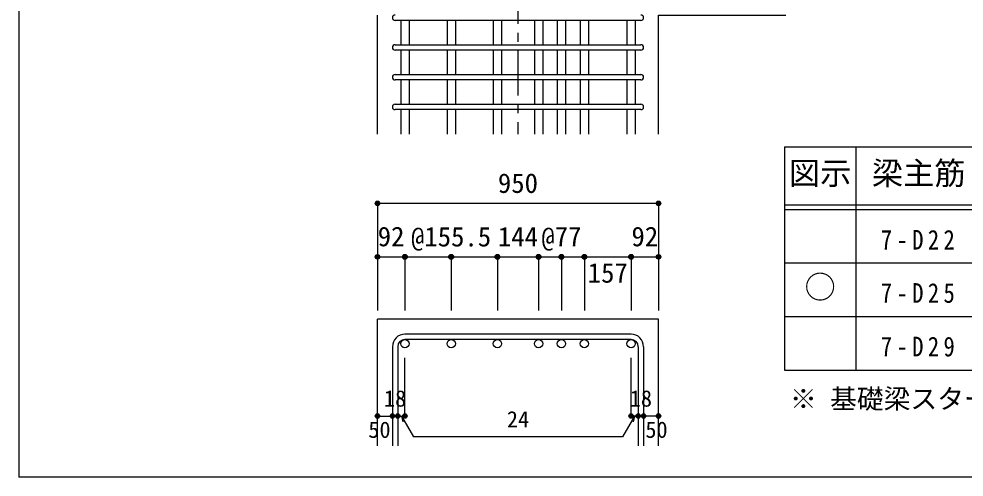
# Model space of a CAD drawing. Units: millimetres at full size, sheet at 1:30; details may follow other scales. Extents: x -5973 to 5954, y -4195 to 4201.
# Drawn here: x -5973 to -2797, y -4195 to -2655 of the extents above; entities that cross this region are included whole.
import ezdxf
from ezdxf.enums import TextEntityAlignment as Align

# ---------------------------------------------------------------- set-up
doc = ezdxf.new("R2010")
doc.units = ezdxf.units.MM
doc.header["$LTSCALE"] = 30
doc.header["$PDMODE"] = 32
doc.header["$PDSIZE"] = 15
doc.linetypes.add('CHAIN1', pattern=[8, 5, -1, 1, -1])
for name, color, linetype in [('0-1_躯体線', 2, 'Continuous'), ('0-5_基礎梁筋', 7, 'Continuous'), ('0-6_スタラップ筋', 7, 'Continuous'), ('0-D_寸法', 4, 'Continuous'), ('6-7_文字', 7, 'Continuous'), ('6-E_枠', 7, 'Continuous'), ('F-0_枠', 6, 'Continuous')]:
    doc.layers.add(name, color=color, linetype=linetype)
doc.styles.add('ＭＳ ゴシック', font='')
doc.styles.get('ＭＳ ゴシック').set_extended_font_data('MS Gothic')

msp = doc.modelspace()

# ---------------------------------------------------------------- linework, layer by layer
at = {"layer": '0-1_躯体線'}
for p, q in [((-4767.8, -3042.16), (-4767.8, -2642.16)), ((-4767.8, -4089.89), (-4767.8, -3664.89)), ((-3823.8, -3664.89), (-4767.8, -3664.89)), ((-3823.8, -4089.89), (-3823.8, -3664.89))]:
    msp.add_line(p, q, dxfattribs=at)
msp.add_lwpolyline([(-3823.8, -3042.16), (-3823.8, -2642.16), (-3395.8, -2642.16)], dxfattribs=at)
at = {"layer": '0-5_基礎梁筋'}
for p, q in [((-4689.8, -2660.16), (-4689.8, -2742.16)), ((-4661.8, -2660.16), (-4661.8, -2742.16)), ((-4534.3, -2660.16), (-4534.3, -2742.16)), ((-4506.3, -2660.16), (-4506.3, -2742.16)), ((-4378.8, -2660.16), (-4378.8, -2742.16)), ((-4350.8, -2660.16), (-4350.8, -2742.16)), ((-4240.8, -2660.16), (-4240.8, -2742.16)), ((-4212.8, -2660.16), (-4212.8, -2742.16)), ((-4163.8, -2660.16), (-4163.8, -2742.16)), ((-4135.8, -2660.16), (-4135.8, -2742.16)), ((-4086.8, -2660.16), (-4086.8, -2742.16)), ((-4058.8, -2660.16), (-4058.8, -2742.16)), ((-3929.8, -2660.16), (-3929.8, -2742.16)), ((-3901.8, -2660.16), (-3901.8, -2742.16)), ((-4689.8, -2760.16), (-4689.8, -2842.16)), ((-4661.8, -2760.16), (-4661.8, -2842.16)), ((-4534.3, -2760.16), (-4534.3, -2842.16)), ((-4506.3, -2760.16), (-4506.3, -2842.16)), ((-4378.8, -2760.16), (-4378.8, -2842.16)), ((-4350.8, -2760.16), (-4350.8, -2842.16)), ((-4240.8, -2760.16), (-4240.8, -2842.16)), ((-4212.8, -2760.16), (-4212.8, -2842.16)), ((-4163.8, -2760.16), (-4163.8, -2842.16)), ((-4135.8, -2760.16), (-4135.8, -2842.16)), ((-4086.8, -2760.16), (-4086.8, -2842.16)), ((-4058.8, -2760.16), (-4058.8, -2842.16)), ((-3929.8, -2760.16), (-3929.8, -2842.16)), ((-3901.8, -2760.16), (-3901.8, -2842.16)), ((-4689.8, -2860.16), (-4689.8, -2942.16)), ((-4661.8, -2860.16), (-4661.8, -2942.16)), ((-4534.3, -2860.16), (-4534.3, -2942.16)), ((-4506.3, -2860.16), (-4506.3, -2942.16)), ((-4378.8, -2860.16), (-4378.8, -2942.16)), ((-4350.8, -2860.16), (-4350.8, -2942.16)), ((-4240.8, -2860.16), (-4240.8, -2942.16)), ((-4212.8, -2860.16), (-4212.8, -2942.16)), ((-4163.8, -2860.16), (-4163.8, -2942.16)), ((-4135.8, -2860.16), (-4135.8, -2942.16)), ((-4086.8, -2860.16), (-4086.8, -2942.16)), ((-4058.8, -2860.16), (-4058.8, -2942.16)), ((-3929.8, -2860.16), (-3929.8, -2942.16)), ((-3901.8, -2860.16), (-3901.8, -2942.16)), ((-4689.8, -2960.16), (-4689.8, -3042.16)), ((-4661.8, -2960.16), (-4661.8, -3042.16)), ((-4534.3, -2960.16), (-4534.3, -3042.16)), ((-4506.3, -2960.16), (-4506.3, -3042.16)), ((-4378.8, -2960.16), (-4378.8, -3042.16)), ((-4350.8, -2960.16), (-4350.8, -3042.16)), ((-4240.8, -2960.16), (-4240.8, -3042.16)), ((-4212.8, -2960.16), (-4212.8, -3042.16)), ((-4163.8, -2960.16), (-4163.8, -3042.16)), ((-4135.8, -2960.16), (-4135.8, -3042.16)), ((-4086.8, -2960.16), (-4086.8, -3042.16)), ((-4058.8, -2960.16), (-4058.8, -3042.16)), ((-3929.8, -2960.16), (-3929.8, -3042.16)), ((-3901.8, -2960.16), (-3901.8, -3042.16))]:
    msp.add_line(p, q, dxfattribs=at)
at = {"layer": '0-5_基礎梁筋', "color": 3}
for centre in [(-4675.8, -3746.89), (-4520.3, -3746.89), (-4364.8, -3746.89), (-4226.8, -3746.89), (-4149.8, -3746.89), (-4072.8, -3746.89), (-3915.8, -3746.89)]:
    msp.add_circle(centre, 14, dxfattribs=at)
at = {"layer": '0-6_スタラップ筋'}
for p, q in [((-3882.8, -2660.16), (-4708.8, -2660.16)), ((-4708.8, -2742.16), (-3882.8, -2742.16)), ((-3882.8, -2760.16), (-4708.8, -2760.16)), ((-4708.8, -2842.16), (-3882.8, -2842.16)), ((-3882.8, -2860.16), (-4708.8, -2860.16)), ((-4708.8, -2942.16), (-3882.8, -2942.16)), ((-3882.8, -2960.16), (-4708.8, -2960.16)), ((-3915.8, -3714.89), (-4675.8, -3714.89)), ((-3915.8, -3732.89), (-4675.8, -3732.89)), ((-4717.8, -3756.89), (-4717.8, -4089.89)), ((-4699.8, -3756.89), (-4699.8, -4089.89)), ((-3891.8, -3756.89), (-3891.8, -4089.89)), ((-3873.8, -3756.89), (-3873.8, -4089.89))]:
    msp.add_line(p, q, dxfattribs=at)
for centre, radius, start, end in [((-4708.8, -2651.16), 9, 90, 270), ((-3882.8, -2651.16), 9, 270, 90), ((-4708.8, -2751.16), 9, 90, 270), ((-3882.8, -2751.16), 9, 270, 90), ((-4708.8, -2851.16), 9, 90, 270), ((-3882.8, -2851.16), 9, 270, 90), ((-4708.8, -2951.16), 9, 90, 270), ((-3882.8, -2951.16), 9, 270, 90), ((-4675.8, -3756.89), 42, 90, 180), ((-3915.8, -3756.89), 42, 0, 90), ((-4675.8, -3756.89), 24, 90, 180), ((-3915.8, -3756.89), 24, 0, 90)]:
    msp.add_arc(centre, radius, start, end, dxfattribs=at)
at = {"layer": '0-D_寸法', "linetype": 'CHAIN1'}
msp.add_line((-4295.8, -842.16), (-4295.8, -3042.16), dxfattribs=at)
at = {"layer": '0-D_寸法'}
for p, q in [((-4767.8, -3274.89), (-4767.8, -3454.89)), ((-4767.8, -3274.89), (-3823.8, -3274.89)), ((-3823.8, -3274.89), (-3823.8, -3454.89)), ((-4767.8, -3454.89), (-4767.8, -3634.89)), ((-4767.8, -3454.89), (-4675.8, -3454.89)), ((-4675.8, -3454.89), (-4675.8, -3634.89)), ((-4675.8, -3454.89), (-4364.8, -3454.89)), ((-4520.3, -3454.89), (-4520.3, -3634.89)), ((-4364.8, -3454.89), (-4364.8, -3634.89)), ((-4364.8, -3454.89), (-4226.8, -3454.89)), ((-4226.8, -3454.89), (-4226.8, -3634.89)), ((-4226.8, -3454.89), (-4226.8, -3634.89)), ((-4226.8, -3454.89), (-3915.8, -3454.89)), ((-4149.8, -3454.89), (-4149.8, -3634.89)), ((-4149.8, -3454.89), (-4149.8, -3634.89)), ((-4072.8, -3454.89), (-4072.8, -3634.89)), ((-4072.8, -3454.89), (-4072.8, -3634.89)), ((-3915.8, -3454.89), (-3915.8, -3634.89)), ((-3909.8, -3454.89), (-3823.8, -3454.89)), ((-3823.8, -3454.89), (-3823.8, -3634.89)), ((-4675.8, -3989.89), (-4675.8, -3793.81)), ((-3915.8, -3989.89), (-3915.8, -3793.81)), ((-4767.8, -3989.89), (-4717.8, -3989.89)), ((-4717.8, -3989.89), (-4699.8, -3989.89)), ((-4699.8, -3989.89), (-4675.8, -3989.89)), ((-4687.8, -3989.89), (-4647.35, -4059.96)), ((-4687.8, -3989.89), (-4682.62, -4009.21)), ((-3903.8, -3989.89), (-3944.25, -4059.96)), ((-3891.8, -3989.89), (-3915.8, -3989.89)), ((-3903.8, -3989.89), (-3908.98, -4009.21)), ((-3873.8, -3989.89), (-3891.8, -3989.89)), ((-3823.8, -3989.89), (-3873.8, -3989.89)), ((-3944.25, -4059.96), (-4647.35, -4059.96))]:
    msp.add_line(p, q, dxfattribs=at)
for centre, radius in [((-4767.8, -3274.89), 7.2), ((-4767.8, -3274.89), 6.4), ((-4767.8, -3274.89), 5.6), ((-4767.8, -3274.89), 4.8), ((-4767.8, -3274.89), 4), ((-3823.8, -3274.89), 7.2), ((-3823.8, -3274.89), 6.4), ((-3823.8, -3274.89), 5.6), ((-3823.8, -3274.89), 4.8), ((-3823.8, -3274.89), 4), ((-4767.8, -3274.89), 3.2), ((-4767.8, -3274.89), 2.4), ((-4767.8, -3274.89), 1.6), ((-4767.8, -3274.89), 0.8), ((-3823.8, -3274.89), 3.2), ((-3823.8, -3274.89), 2.4), ((-3823.8, -3274.89), 1.6), ((-3823.8, -3274.89), 0.8), ((-4767.8, -3454.89), 7.2), ((-4767.8, -3454.89), 6.4), ((-4767.8, -3454.89), 5.6), ((-4767.8, -3454.89), 4.8), ((-4767.8, -3454.89), 4), ((-4767.8, -3454.89), 3.2), ((-4767.8, -3454.89), 2.4), ((-4767.8, -3454.89), 1.6), ((-4767.8, -3454.89), 0.8), ((-4675.8, -3454.89), 8), ((-4675.8, -3454.89), 7.2), ((-4675.8, -3454.89), 6.4), ((-4675.8, -3454.89), 5.6), ((-4675.8, -3454.89), 4.8), ((-4675.8, -3454.89), 4), ((-4675.8, -3454.89), 3.2), ((-4675.8, -3454.89), 2.4), ((-4675.8, -3454.89), 1.6), ((-4675.8, -3454.89), 0.8), ((-4520.3, -3454.89), 8), ((-4520.3, -3454.89), 7.2), ((-4520.3, -3454.89), 6.4), ((-4520.3, -3454.89), 5.6), ((-4520.3, -3454.89), 4.8), ((-4520.3, -3454.89), 4), ((-4520.3, -3454.89), 3.2), ((-4520.3, -3454.89), 2.4), ((-4520.3, -3454.89), 1.6), ((-4520.3, -3454.89), 0.8), ((-4364.8, -3454.89), 8), ((-4364.8, -3454.89), 7.2), ((-4364.8, -3454.89), 6.4), ((-4364.8, -3454.89), 5.6), ((-4364.8, -3454.89), 4.8), ((-4364.8, -3454.89), 4), ((-4364.8, -3454.89), 3.2), ((-4364.8, -3454.89), 2.4), ((-4364.8, -3454.89), 1.6), ((-4364.8, -3454.89), 0.8), ((-4226.8, -3454.89), 8), ((-4226.8, -3454.89), 7.2), ((-4226.8, -3454.89), 6.4), ((-4226.8, -3454.89), 5.6), ((-4226.8, -3454.89), 4.8), ((-4226.8, -3454.89), 4), ((-4226.8, -3454.89), 3.2), ((-4226.8, -3454.89), 2.4), ((-4226.8, -3454.89), 1.6), ((-4226.8, -3454.89), 0.8), ((-4149.8, -3454.89), 8), ((-4149.8, -3454.89), 7.2), ((-4149.8, -3454.89), 6.4), ((-4149.8, -3454.89), 5.6), ((-4149.8, -3454.89), 4.8), ((-4149.8, -3454.89), 4), ((-4149.8, -3454.89), 3.2), ((-4149.8, -3454.89), 2.4), ((-4149.8, -3454.89), 1.6), ((-4149.8, -3454.89), 0.8), ((-4072.8, -3454.89), 8), ((-4072.8, -3454.89), 7.2), ((-4072.8, -3454.89), 6.4), ((-4072.8, -3454.89), 5.6), ((-4072.8, -3454.89), 4.8), ((-4072.8, -3454.89), 4), ((-4072.8, -3454.89), 3.2), ((-4072.8, -3454.89), 2.4), ((-4072.8, -3454.89), 1.6), ((-4072.8, -3454.89), 0.8), ((-3915.8, -3454.89), 8), ((-3915.8, -3454.89), 7.2), ((-3915.8, -3454.89), 6.4), ((-3915.8, -3454.89), 5.6), ((-3915.8, -3454.89), 4.8), ((-3915.8, -3454.89), 4), ((-3915.8, -3454.89), 3.2), ((-3915.8, -3454.89), 2.4), ((-3915.8, -3454.89), 1.6), ((-3915.8, -3454.89), 0.8), ((-3823.8, -3454.89), 7.2), ((-3823.8, -3454.89), 6.4), ((-3823.8, -3454.89), 5.6), ((-3823.8, -3454.89), 4.8), ((-3823.8, -3454.89), 4), ((-3823.8, -3454.89), 3.2), ((-3823.8, -3454.89), 2.4), ((-3823.8, -3454.89), 1.6), ((-3823.8, -3454.89), 0.8), ((-4767.8, -3989.89), 4), ((-4767.8, -3989.89), 3.6), ((-4767.8, -3989.89), 3.2), ((-4767.8, -3989.89), 2.8), ((-4767.8, -3989.89), 2.4), ((-4767.8, -3989.89), 2), ((-4767.8, -3989.89), 1.6), ((-4767.8, -3989.89), 1.2), ((-4767.8, -3989.89), 0.8), ((-4767.8, -3989.89), 0.4), ((-4717.8, -3989.89), 4), ((-4717.8, -3989.89), 3.6), ((-4717.8, -3989.89), 3.2), ((-4717.8, -3989.89), 2.8), ((-4717.8, -3989.89), 2.4), ((-4717.8, -3989.89), 2), ((-4717.8, -3989.89), 1.6), ((-4717.8, -3989.89), 1.2), ((-4717.8, -3989.89), 0.8), ((-4717.8, -3989.89), 0.4), ((-4699.8, -3989.89), 4), ((-4699.8, -3989.89), 3.6), ((-4699.8, -3989.89), 3.2), ((-4699.8, -3989.89), 2.8), ((-4699.8, -3989.89), 2.4), ((-4699.8, -3989.89), 2), ((-4699.8, -3989.89), 1.6), ((-4699.8, -3989.89), 1.2), ((-4699.8, -3989.89), 0.8), ((-4699.8, -3989.89), 0.4), ((-4675.8, -3989.89), 4), ((-4675.8, -3989.89), 3.6), ((-4675.8, -3989.89), 3.2), ((-4675.8, -3989.89), 2.8), ((-4675.8, -3989.89), 2.4), ((-4675.8, -3989.89), 2), ((-4675.8, -3989.89), 1.6), ((-4675.8, -3989.89), 1.2), ((-4675.8, -3989.89), 0.8), ((-4675.8, -3989.89), 0.4), ((-3915.8, -3989.89), 4), ((-3915.8, -3989.89), 3.6), ((-3915.8, -3989.89), 3.2), ((-3915.8, -3989.89), 2.8), ((-3915.8, -3989.89), 2.4), ((-3915.8, -3989.89), 2), ((-3915.8, -3989.89), 1.6), ((-3915.8, -3989.89), 1.2), ((-3915.8, -3989.89), 0.8), ((-3915.8, -3989.89), 0.4), ((-3891.8, -3989.89), 4), ((-3891.8, -3989.89), 3.6), ((-3891.8, -3989.89), 3.2), ((-3891.8, -3989.89), 2.8), ((-3891.8, -3989.89), 2.4), ((-3891.8, -3989.89), 2), ((-3891.8, -3989.89), 1.6), ((-3891.8, -3989.89), 1.2), ((-3891.8, -3989.89), 0.8), ((-3891.8, -3989.89), 0.4), ((-3873.8, -3989.89), 4), ((-3873.8, -3989.89), 3.6), ((-3873.8, -3989.89), 3.2), ((-3873.8, -3989.89), 2.8), ((-3873.8, -3989.89), 2.4), ((-3873.8, -3989.89), 2), ((-3873.8, -3989.89), 1.6), ((-3873.8, -3989.89), 1.2), ((-3873.8, -3989.89), 0.8), ((-3873.8, -3989.89), 0.4), ((-3823.8, -3989.89), 4), ((-3823.8, -3989.89), 3.6), ((-3823.8, -3989.89), 3.2), ((-3823.8, -3989.89), 2.8), ((-3823.8, -3989.89), 2.4), ((-3823.8, -3989.89), 2), ((-3823.8, -3989.89), 1.6), ((-3823.8, -3989.89), 1.2), ((-3823.8, -3989.89), 0.8), ((-3823.8, -3989.89), 0.4)]:
    msp.add_circle(centre, radius, dxfattribs=at)
at = {"layer": '0-D_寸法', "color": 7}
for p in [(-4767.8, -3274.89), (-3823.8, -3274.89), (-4767.8, -3454.89), (-4675.8, -3454.89), (-4675.8, -3454.89), (-4520.3, -3454.89), (-4520.3, -3454.89), (-4364.8, -3454.89), (-4364.8, -3454.89), (-4226.8, -3454.89), (-4226.8, -3454.89), (-4149.8, -3454.89), (-4149.8, -3454.89), (-4072.8, -3454.89), (-4072.8, -3454.89), (-3915.8, -3454.89), (-3915.8, -3454.89), (-3823.8, -3454.89), (-4767.8, -3989.89), (-4717.8, -3989.89), (-4699.8, -3989.89), (-4675.8, -3989.89), (-4675.8, -3989.89), (-3915.8, -3989.89), (-3915.8, -3989.89), (-3891.8, -3989.89), (-3873.8, -3989.89), (-3823.8, -3989.89)]:
    msp.add_point(p, dxfattribs=at)
at = {"layer": '6-E_枠', "color": 3}
for p, q in [((-3400.52, -3085.43), (-3400.52, -3835.43)), ((-3400.52, -3085.43), (-1238, -3085.43)), ((-3400.52, -3835.43), (-1238, -3835.43))]:
    msp.add_line(p, q, dxfattribs=at)
at = {"layer": '6-E_枠'}
for p, q in [((-3160.52, -3085.43), (-3160.52, -3835.43)), ((-3400.52, -3280.43), (-1238, -3280.43)), ((-3400.52, -3295.43), (-1238, -3295.43)), ((-3400.52, -3475.43), (-1238, -3475.43)), ((-3400.52, -3655.43), (-1238, -3655.43))]:
    msp.add_line(p, q, dxfattribs=at)
at = {"layer": 'F-0_枠'}
for p in [(-5972.88, 4201.15), (5954.1, -4195.24)]:
    msp.add_line(p, (-5972.88, -4195.24), dxfattribs=at)

# ---------------------------------------------------------------- texts
at = {"layer": '0-D_寸法', "style": 'ＭＳ ゴシック'}
for s, height, p in [('950', 65.98, (-4363.3, -3259.89)), ('92', 65.98, (-4767.09, -3439.21)), ('@155.5', 65.98, (-4655.3, -3439.89)), ('144', 65.98, (-4363.3, -3439.89)), ('@77', 65.98, (-4217.3, -3439.89)), ('92', 65.98, (-3914.51, -3439.21)), ('157', 65.98, (-4061.46, -3561.57)), ('18', 54.99, (-4746.3, -3974.89)), ('18', 54.99, (-3920.3, -3974.89)), ('24', 54.99, (-4333.3, -4044.96)), ('50', 54.99, (-4798.8, -4079.89)), ('50', 54.99, (-3867.8, -4079.89))]:
    msp.add_text(s, height=height, dxfattribs=at).set_placement(p, align=Align.BOTTOM_LEFT)
at = {"layer": '6-7_文字', "color": 2, "style": 'ＭＳ ゴシック'}
for s, p in [('図示', (-3385.52, -3235.43)), ('梁主筋', (-3106.76, -3235.43)), ('○', (-3333.02, -3617.93))]:
    msp.add_text(s, height=76.98, dxfattribs=at).set_placement(p, align=Align.BOTTOM_LEFT)
at = {"layer": '6-7_文字', "style": 'ＭＳ ゴシック'}
msp.add_text('※ 基礎梁スターラップ     D16 @100', height=65.98, dxfattribs=at).set_placement((-3381.96, -3985.01), align=Align.BOTTOM_LEFT)
at = {"layer": '6-7_文字', "char_height": 65.98, "attachment_point": 7, "style": 'ＭＳ ゴシック'}
for s, insert in [('\\T1.38;\\W0.85;7-D22', (-3076.76, -3430.43)), ('\\T1.38;\\W0.85;7-D25', (-3076.76, -3610.43)), ('\\T1.38;\\W0.85;7-D29', (-3076.76, -3790.43))]:
    msp.add_mtext(s, dxfattribs=dict(at, insert=insert))

doc.saveas('drawing.dxf')
